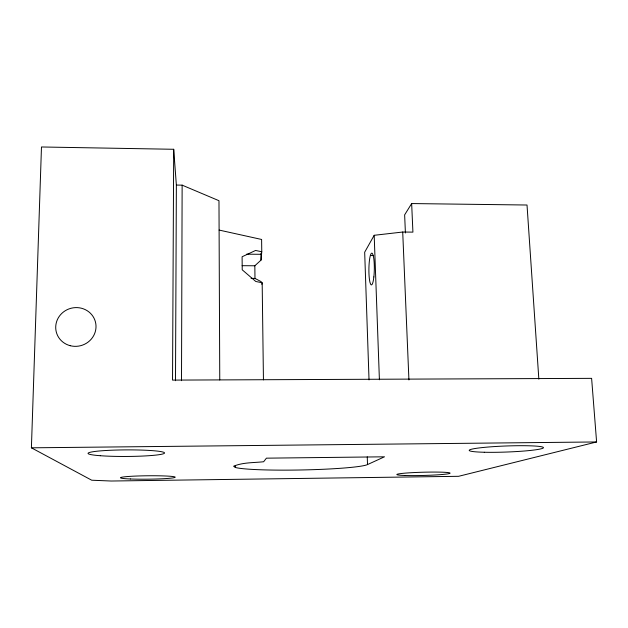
<?xml version="1.0" encoding="UTF-8"?>
<svg xmlns="http://www.w3.org/2000/svg" width="628" height="628" viewBox="0 0 628 628"><rect width="100%" height="100%" fill="white"/><g stroke="black" fill="none" stroke-linecap="round" stroke-linejoin="round"><path stroke-width="0.94" d="M175.502 380.709L176.366 185.064L173.697 149.283L41.479 146.976L31.4 447.819L91.719 480.216L111.18 481.024L458.597 476.307L596.6 441.955L591.615 378.354L172.535 380.105L173.697 149.283M181.508 380.686L182.136 185.142L176.366 185.064M242.118 265.691L254.835 265.777L261.036 260.094L261.766 251.757L261.609 239.464L219.101 230.068M261.821 284.296L262.174 282.773L255.784 281.477L242.22 269.812L242.102 256.766L255.58 250.454L261.766 251.757M538.848 379.163L527.018 205.018L411.654 203.558L412.918 232.132L402.713 232.03L374.186 235.296L364.672 252.221L369.029 379.916M411.654 203.558L404.636 214.87L405.413 232.996M367.513 464.571L384.485 456.807L266.421 458.165L263.642 461.745C253.641 462.844 242.997 462.302 233.608 466.219L235.351 467.46A67.439 4.922 -1.1 0 0 303.191 469.932A67.439 4.922 -1.1 0 0 367.513 464.571L367.254 456.846M31.4 447.819L596.6 441.955M251.059 278.392L254.976 278.416L261.319 281.729M246.561 254.191L261.248 254.301M370.363 255.478L373.299 255.612M182.136 185.142L218.976 200.709L219.761 379.971M402.713 232.03L408.93 379.956M374.186 235.296L379.406 379.783M262.174 282.773L263.446 379.893M260.95 253.249L261.036 260.094M254.835 265.777L254.976 278.416M235.335 465.497L235.351 467.46M373.864 276.932L373.385 280.261A15.881 2.708 -89.3 0 1 370.708 284.343L370.08 282.757A15.881 2.708 -89.3 0 1 369.17 263.124A15.881 2.708 -89.3 0 1 372.435 253.579L373.079 255.078A15.881 2.708 -89.3 0 1 373.864 276.932M70.258 345.706A20.214 19.319 -15 0 0 95.432 321.913A20.214 19.319 -15 0 0 61.905 313.301A20.214 19.319 -15 0 0 70.258 345.706M484.298 452.254A37.146 3.03 -2.1 0 0 543.22 448.007A37.146 3.03 -2.1 0 0 491.465 446.775A37.146 3.03 -2.1 0 0 484.298 452.254M405.013 475.49A26.651 1.625 -1.5 0 0 449.397 473.528A26.651 1.625 -1.5 0 0 416.27 472.46A26.651 1.625 -1.5 0 0 405.013 475.49M130.341 478.976A27.428 1.711 -0.6 0 0 174.796 477.492A27.428 1.711 -0.6 0 0 138.042 475.985A27.428 1.711 -0.6 0 0 130.341 478.976M100.299 455.716A38.222 3.281 -0.3 0 0 163.5 453.738A38.222 3.281 -0.3 0 0 114.846 450.103A38.222 3.281 -0.3 0 0 100.299 455.716"/></g></svg>
